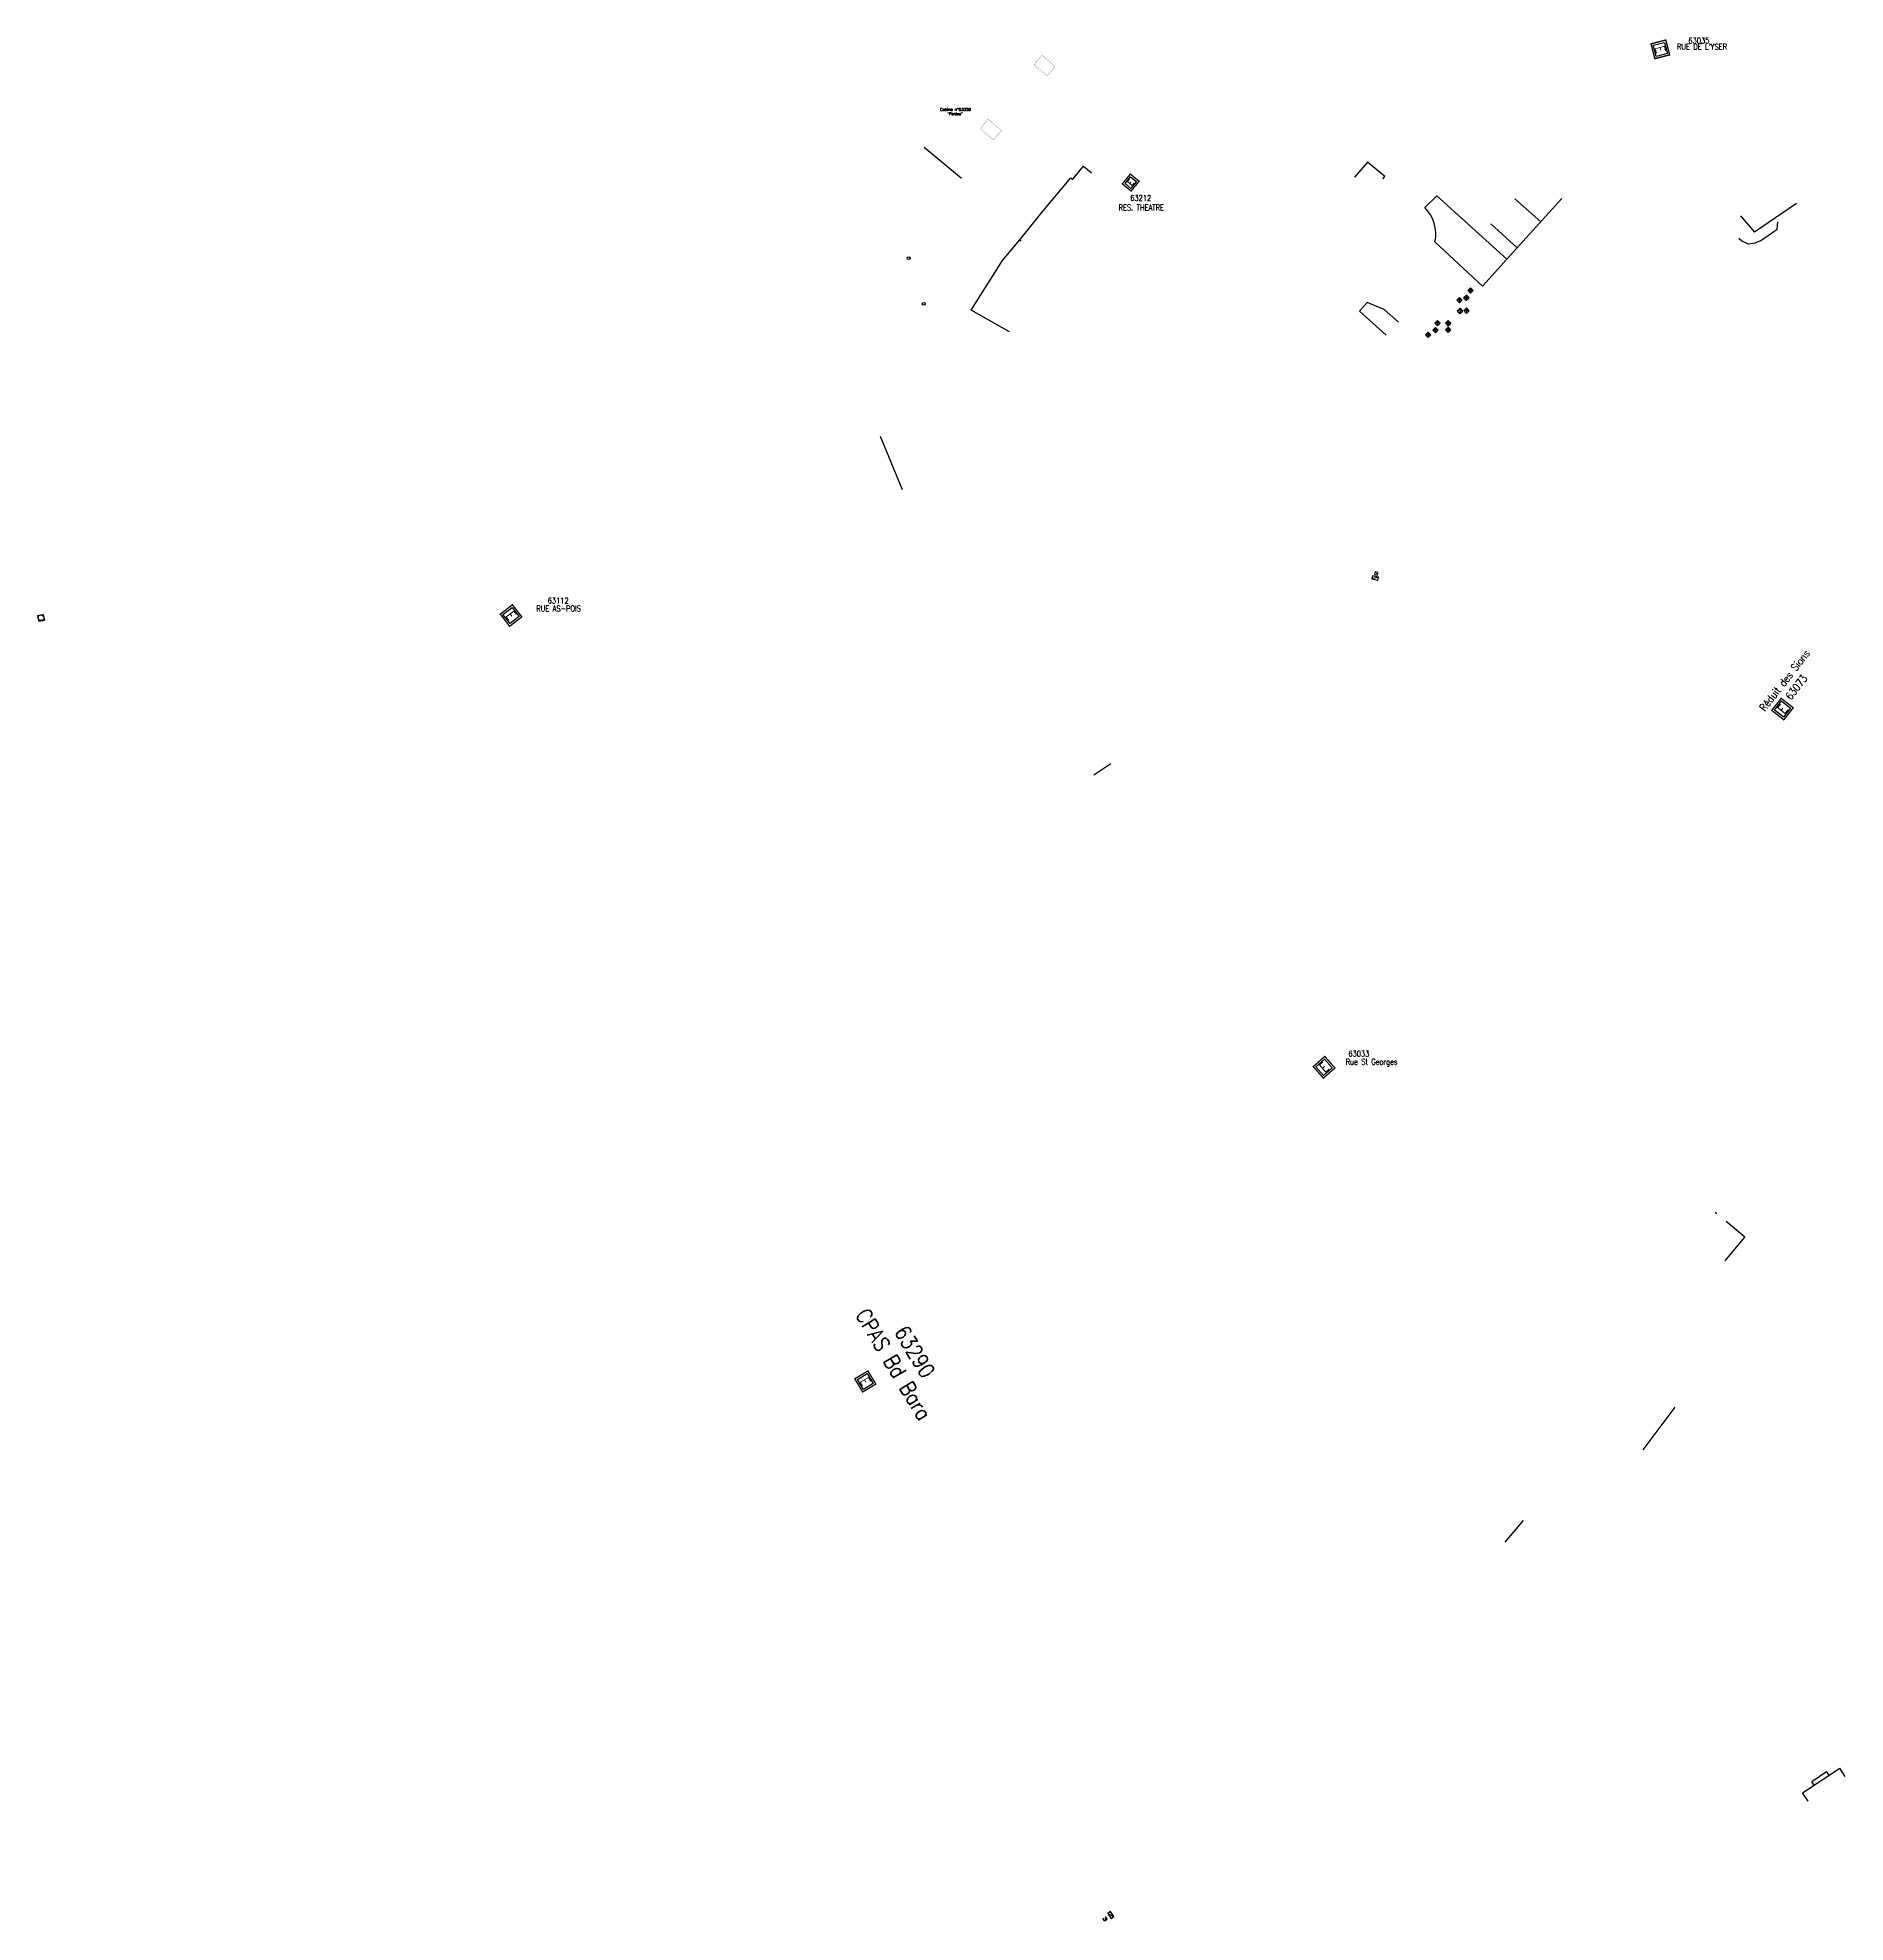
# Model space of a CAD drawing. Header units: millimetres. Extents: x 80014 to 81018, y 144000 to 145000.
# Drawn here: x 80027.8 to 80499.5, y 144022 to 144513.7 of the extents above; entities that cross this region are included whole.
import ezdxf
from ezdxf.enums import TextEntityAlignment as Align

# ---------------------------------------------------------------- set-up
doc = ezdxf.new("R2010")
doc.units = ezdxf.units.MM
doc.linetypes.add('HIDDEN', pattern=[9.525, 6.35, -3.175])
doc.layers.get('0').update_dxf_attribs({"linetype": 'CONTINUOUS'})
for name, color, linetype in [('BB01', 7, 'CONTINUOUS'), ('BB02', 7, 'HIDDEN'), ('BB08', 7, 'CONTINUOUS'), ('BR06', 7, 'CONTINUOUS'), ('M_200', 7, 'CONTINUOUS'), ('W0008', 7, 'CONTINUOUS'), ('W0100', 7, 'CONTINUOUS'), ('w0420', 7, 'CONTINUOUS'), ('W0430', 7, 'CONTINUOUS'), ('W0432', 7, 'CONTINUOUS'), ('W0492', 7, 'CONTINUOUS')]:
    doc.layers.add(name, color=color, linetype=linetype)
doc.styles.add('M_ROMANS', font='ROMANS.shx', dxfattribs={"width": 0.75})
doc.styles.get("Standard").update_dxf_attribs({"font": 'romans.shx', "width": 0.85})

# ---------------------------------------------------------------- blocks, each defined once
blk = doc.blocks.new('M_200_56')
at = {"color": 0, "linetype": 'Continuous', "const_width": 0.35, "flags": 128}
blk.add_lwpolyline([(2, 2), (2, -2), (-2, -2), (-2, 2)], close=True, dxfattribs=at)
at = {"color": 0, "linetype": 'Continuous'}
blk.add_lwpolyline([(-1.5, 1.5), (1.5, 1.5), (1.5, -1.5), (-1.5, -1.5)], close=True, dxfattribs=at)
at = {"color": 0, "linetype": 'Continuous', "width": 0.85}
blk.add_text('E', height=2.5, dxfattribs=at).set_placement((0, 0), align=Align.MIDDLE_CENTER)
for tag, p in [('NUM', (0, 15.06)), ('NOM', (0, 8.65))]:
    blk.add_attdef(tag, text='', height=4, dxfattribs=at).set_placement(p, align=Align.MIDDLE)
at = {"color": 0, "linetype": 'Continuous', "style": 'M_ROMANS', "width": 0.75, "flags": 3}
for tag, p in [('DEF_LEG', (-0.13, -4.99)), ('DEF_COUP', (-0.13, -7.49)), ('DEF_TYPE', (-0.13, -9.99))]:
    blk.add_attdef(tag, text='', height=1.2, dxfattribs=at).set_placement(p, align=Align.MIDDLE)
blk = doc.blocks.new('BR0601')
at = {"color": 0, "linetype": 'Continuous'}
blk.add_circle((0, 0), 0.75, dxfattribs=at)
blk = doc.blocks.new('*U8')
at = {"layer": 'M_200', "color": 0, "linetype": 'Continuous', "const_width": 0.35, "flags": 128}
blk.add_lwpolyline([(3.3, 2.96), (3.3, 0), (0, 0), (0, 2.96)], close=True, dxfattribs=at)
at = {"layer": 'M_200', "color": 0, "linetype": 'Continuous'}
blk.add_lwpolyline([(0.5, 2.46), (2.8, 2.46), (2.8, 0.5), (0.5, 0.5)], close=True, dxfattribs=at)
at = {"layer": 'M_200', "insert": (1.64, 1.5), "char_height": 1.6, "width": 2.1106, "attachment_point": 5}
blk.add_mtext('E', dxfattribs=at)
at = {"layer": 'M_200', "color": 0, "linetype": 'Continuous', "width": 0.85}
for tag, p in [('NUM', (2, 17.06)), ('NOM', (2, 10.65))]:
    blk.add_attdef(tag, text='', height=4, dxfattribs=at).set_placement(p, align=Align.MIDDLE)
at = {"layer": 'M_200', "color": 0, "linetype": 'Continuous', "style": 'M_ROMANS', "width": 0.75, "flags": 3}
for tag, p in [('DEF_COUP', (1.87, -5.49)), ('DEF_LEG', (1.87, -2.99)), ('DEF_TYPE', (1.87, -7.99))]:
    blk.add_attdef(tag, text='', height=1.2, dxfattribs=at).set_placement(p, align=Align.MIDDLE)
blk = doc.blocks.new('M_200_59')
at = {"layer": 'M_200', "color": 0, "linetype": 'Continuous', "const_width": 0.35, "flags": 128}
blk.add_lwpolyline([(4, 4), (4, 0), (0, 0), (0, 4)], close=True, dxfattribs=at)
at = {"layer": 'M_200', "color": 0, "linetype": 'Continuous'}
blk.add_lwpolyline([(0.5, 3.5), (3.5, 3.5), (3.5, 0.5), (0.5, 0.5)], close=True, dxfattribs=at)
at = {"layer": 'M_200', "insert": (2, 2), "char_height": 2.5, "width": 4, "attachment_point": 5}
blk.add_mtext('E', dxfattribs=at)
at = {"layer": 'M_200', "color": 0, "linetype": 'Continuous', "width": 0.85}
for tag, p in [('NUM', (2, 17.06)), ('NOM', (2, 10.65))]:
    blk.add_attdef(tag, text='', height=4, dxfattribs=at).set_placement(p, align=Align.MIDDLE)
at = {"layer": 'M_200', "color": 0, "linetype": 'Continuous', "style": 'M_ROMANS', "width": 0.75, "flags": 3}
for tag, p in [('DEF_COUP', (1.87, -5.49)), ('DEF_LEG', (1.87, -2.99)), ('DEF_TYPE', (1.87, -7.99))]:
    blk.add_attdef(tag, text='', height=1.2, dxfattribs=at).set_placement(p, align=Align.MIDDLE)
blk = doc.blocks.new('T492')
for p, q in [((0, 0), (0, 1)), ((0, 1), (1, 1)), ((1, 1), (1, 0)), ((1, 0), (0, 0))]:
    blk.add_line(p, q)
at = {"flags": 128}
for points in [[(0.85, 0.15), (0.15, 0.85)], [(0.15, 0.15), (0.85, 0.85)]]:
    blk.add_lwpolyline(points, dxfattribs=at)
blk.add_ellipse((0.5, 0.5), major_axis=(-0.354, 0.354), ratio=1, start_param=3.926991, end_param=10.210176)
blk = doc.blocks.new('T420')
for p, q in [((0.75, 0.75), (-0.75, 0.75)), ((-0.75, 0.75), (-0.75, -0.75)), ((0.75, 0.75), (0.75, -0.75)), ((0.75, -0.75), (-0.75, -0.75))]:
    blk.add_line(p, q)
blk.add_ellipse((0, 0), major_axis=(-0.53, 0.53), ratio=1, start_param=3.926991, end_param=10.210176)
blk = doc.blocks.new('*U28')
at = {"flags": 128}
for points in [[(0.8, 0.8), (-0.8, 0.8)], [(-0.8, 0.8), (-0.8, 0)], [(0.8, 0.8), (-0.8, 0)], [(-0.8, 0), (0.8, 0)], [(-0.31, 2.59), (0.49, 2.59)], [(-0.31, 2.59), (-0.31, 1.79)], [(-0.31, 2.19), (0.09, 2.19)], [(-0.31, 1.79), (0.49, 1.79)], [(0.8, 0), (0.8, 0.8)]]:
    blk.add_lwpolyline(points, dxfattribs=at)
blk = doc.blocks.new('T432')
at = {"flags": 128}
for points in [[(0.8, 0.8), (-0.8, 0.8)], [(-0.8, 0.8), (-0.8, 0)], [(0.8, 0.8), (-0.8, 0)], [(-0.8, 0), (0.8, 0)], [(-0.4, 2.1), (-0.4, 1.3)], [(-0.4, 1.3), (0.4, 1.3)], [(-0.39, 2.1), (0.41, 2.1)], [(0, 1.7), (0.4, 1.7)], [(0.4, 1.3), (0.4, 1.7)], [(0.8, 0), (0.8, 0.8)]]:
    blk.add_lwpolyline(points, dxfattribs=at)

msp = doc.modelspace()

# ---------------------------------------------------------------- linework, layer by layer
at = {"layer": 'BB01', "color": 252}
for p, q in [((80284.47, 144460.59), (80284.09, 144460.92)), ((80468.18, 144194.64), (80473.28, 144200.8))]:
    msp.add_line(p, q, dxfattribs=at)
at = {"layer": 'BB01', "color": 252, "const_width": 0.05, "flags": 128}
msp.add_lwpolyline([(80293.3, 144506.22), (80291.22, 144503.77), (80287.77, 144506.66), (80289.86, 144509.11)], close=True, dxfattribs=at)
at = {"layer": 'BB01', "const_width": 0.05, "flags": 128}
msp.add_lwpolyline([(80279.28, 144489.5), (80277.22, 144487.03), (80273.73, 144489.93), (80275.78, 144492.4)], close=True, dxfattribs=at)
at = {"layer": 'BB01', "color": 252, "linetype": 'Continuous', "flags": 128}
for points in [[(80259.13, 144485.14), (80268.84, 144477.06)], [(80284.09, 144460.92), (80290.14, 144468.5)]]:
    msp.add_lwpolyline(points, dxfattribs=at)
at = {"layer": 'BB01', "color": 252}
msp.add_lwpolyline([(80290.14, 144468.5), (80297.39, 144477.11), (80297.85, 144476.73), (80300.69, 144480.15), (80302.82, 144478.41)], dxfattribs=at)
at = {"layer": 'BB01', "color": 252, "flags": 128}
for points in [[(80279.54, 144455.6), (80284.09, 144460.92)], [(80271.34, 144442.63), (80279.54, 144455.6)], [(80281.4, 144436.95), (80271.34, 144442.63)], [(80488.35, 144055.82), (80498.03, 144062.27)], [(80490.72, 144058.8), (80494.63, 144061.4)], [(80495.23, 144060.51), (80494.63, 144061.4)], [(80499.5, 144060.06), (80498.03, 144062.27)], [(80489.81, 144053.61), (80488.35, 144055.82)], [(80491.31, 144057.91), (80490.72, 144058.8)]]:
    msp.add_lwpolyline(points, dxfattribs=at)
at = {"layer": 'BB01', "color": 252, "linetype": 'Continuous'}
msp.add_lwpolyline([(80247.65, 144409.75), (80253.39, 144395.8)], dxfattribs=at)
at = {"layer": 'BB02', "color": 252}
msp.add_line((80473.28, 144200.8), (80465.58, 144207.18), dxfattribs=at)
at = {"layer": 'BB08', "color": 252}
for p in [(80486.74, 144470.44), (80472.19, 144467.22)]:
    msp.add_line(p, (80475.8, 144462.97), dxfattribs=at)
at = {"layer": 'W0008', "color": 252, "flags": 128}
msp.add_lwpolyline([(80471.67, 144461.38), (80472.39, 144460.75, 0.070471), (80472.5, 144460.68), (80473.94, 144460, 0.145875), (80474.23, 144459.96), (80475.99, 144460.21, 0.062678), (80476.11, 144460.24), (80477.32, 144460.74), (80478.21, 144461.35), (80480.2, 144462.71), (80481.76, 144463.77), (80481.93, 144465.69)], format="xyb", dxfattribs=at)
at = {"layer": 'W0100', "color": 252}
for points in [[(80378.77, 144476.9), (80379.3, 144477.5), (80374.8, 144481.2), (80371.45, 144477.33)], [(80425.51, 144471.71), (80411.2, 144455.89)], [(80420.01, 144465.63), (80413.29, 144471.7)], [(80413.88, 144458.86), (80406.96, 144465.11)], [(80382.87, 144439.47), (80379.15, 144442.81), (80374.75, 144444.64), (80372.72, 144442.35), (80379.7, 144436.08)], [(80303.37, 144321.37), (80307.86, 144324.36)], [(80455.01, 144156.43), (80446.7, 144145.32)]]:
    msp.add_lwpolyline(points, dxfattribs=at)
msp.add_lwpolyline([(80389.73, 144469.36), (80392.92, 144472.42), (80411.2, 144455.89), (80404.86, 144448.87), (80392.41, 144460.47, 0.262731), (80389.73, 144469.36, -0.262731)], format="xyb", dxfattribs=at)
at = {"layer": 'W0100', "color": 252, "flags": 128}
msp.add_lwpolyline([(80410.72, 144121.2), (80415.54, 144126.83)], dxfattribs=at)

# ---------------------------------------------------------------- block references
at = {"layer": 'BR06', "color": 252, "xscale": 0.5000000000068989, "yscale": 0.5000000000068989, "zscale": 0.5000000000068989, "rotation": 8.659841373715853}
for p in [(80255.09, 144456.17), (80259.01, 144444.28)]:
    msp.add_blockref('BR0601', p, dxfattribs=at)
at = {"layer": 'M_200'}
ref = msp.add_blockref('M_200_59', (80448.79, 144512.09), dxfattribs=dict(at, rotation=284.5246268901917))
ref.add_attrib('NUM', '63035', dxfattribs={"color": 0, "linetype": 'Continuous', "height": 1.5, "width": 0.85}).set_placement((80461.29, 144512.95), align=Align.MIDDLE)
ref.add_attrib('NOM', "RUE DE L'YSER", dxfattribs={"color": 0, "linetype": 'Continuous', "height": 1.5, "width": 0.85}).set_placement((80462.12, 144511.35), align=Align.MIDDLE)
ref = msp.add_blockref('*U8', (80313.12, 144473.69), dxfattribs=dict(at, rotation=50.64011911851157))
ref.add_attrib('NUM', '63212', dxfattribs={"color": 0, "linetype": 'Continuous', "height": 1.5, "width": 0.85}).set_placement((80315.62, 144471.88), align=Align.MIDDLE)
ref.add_attrib('NOM', 'RES. THEATRE', dxfattribs={"color": 0, "linetype": 'Continuous', "height": 1.5, "width": 0.85}).set_placement((80315.77, 144469.4), align=Align.MIDDLE)
ref = msp.add_blockref('M_200_56', (80151.31, 144362.96), dxfattribs=dict(at, rotation=307.6705949897793))
ref.add_attrib('NUM', '63112', dxfattribs={"layer": '0', "color": 0, "linetype": 'Continuous', "height": 1.5, "width": 0.85}).set_placement((80163.61, 144366.85), align=Align.MIDDLE)
ref.add_attrib('NOM', 'RUE AS-POIS', dxfattribs={"layer": '0', "color": 0, "linetype": 'Continuous', "height": 1.5, "width": 0.85}).set_placement((80163.73, 144364.79), align=Align.MIDDLE)
ref = msp.add_blockref('M_200_56', (80483.11, 144338.55), dxfattribs=dict(at, rotation=51.91888736017759))
ref.add_attrib('NUM', '63073', dxfattribs={"layer": '0', "color": 0, "linetype": 'Continuous', "height": 2, "rotation": 51.9189, "width": 0.85}).set_placement((80486.74, 144344.24), align=Align.MIDDLE)
ref.add_attrib('NOM', 'Réduit des Sions', dxfattribs={"layer": '0', "color": 0, "linetype": 'Continuous', "height": 2, "rotation": 51.9189, "width": 0.85}).set_placement((80483.61, 144346.03), align=Align.MIDDLE)
ref = msp.add_blockref('M_200_56', (80363.48, 144245.1), dxfattribs=dict(at, rotation=41.45009296984922))
ref.add_attrib('NUM', '63033', dxfattribs={"layer": '0', "color": 0, "linetype": 'Continuous', "height": 1.5, "width": 0.85}).set_placement((80372.55, 144248.65), align=Align.MIDDLE)
ref.add_attrib('NOM', 'Rue St Georges', dxfattribs={"layer": '0', "color": 0, "linetype": 'Continuous', "height": 1.5, "width": 0.85}).set_placement((80375.88, 144246.28), align=Align.MIDDLE)
at = {"layer": 'M_200', "rotation": 300.9829610737229}
msp.add_blockref('M_200_56', (80243.76, 144163.14), dxfattribs=at).add_auto_attribs({'NUM': '63290', 'NOM': 'CPAS Bd Bara'})
at = {"layer": 'w0420', "color": 2, "rotation": 100.6484164618115}
msp.add_blockref('T420', (80028.65, 144362.38), dxfattribs=at)
at = {"layer": 'W0430', "rotation": 124.7034019461154}
msp.add_blockref('*U28', (80308.16, 144024.18), dxfattribs=at)
at = {"layer": 'W0432', "rotation": 348.3928902782471}
msp.add_blockref('T432', (80376.75, 144372.33), dxfattribs=at)
at = {"layer": 'W0492', "rotation": 134.4947593076546}
for p in [(80402.41, 144447.76), (80399.53, 144445.2), (80399.66, 144442.39), (80401.31, 144445.81), (80401.35, 144442.48), (80393.26, 144437.37), (80393.78, 144439.19), (80396.58, 144437.49), (80396.59, 144439.18), (80391.36, 144436.19)]:
    msp.add_blockref('T492', p, dxfattribs=at)

# ---------------------------------------------------------------- texts
at = {"layer": 'BB08'}
msp.add_text('Cabine n%%d63059', height=0.75, dxfattribs=at).set_placement((80267.29, 144494.99), align=Align.MIDDLE)
at = {"layer": 'BB08', "insert": (80269.2, 144493.84), "char_height": 0.75, "attachment_point": 6}
msp.add_mtext('"Perdue"', dxfattribs=at)

doc.saveas('drawing.dxf')
